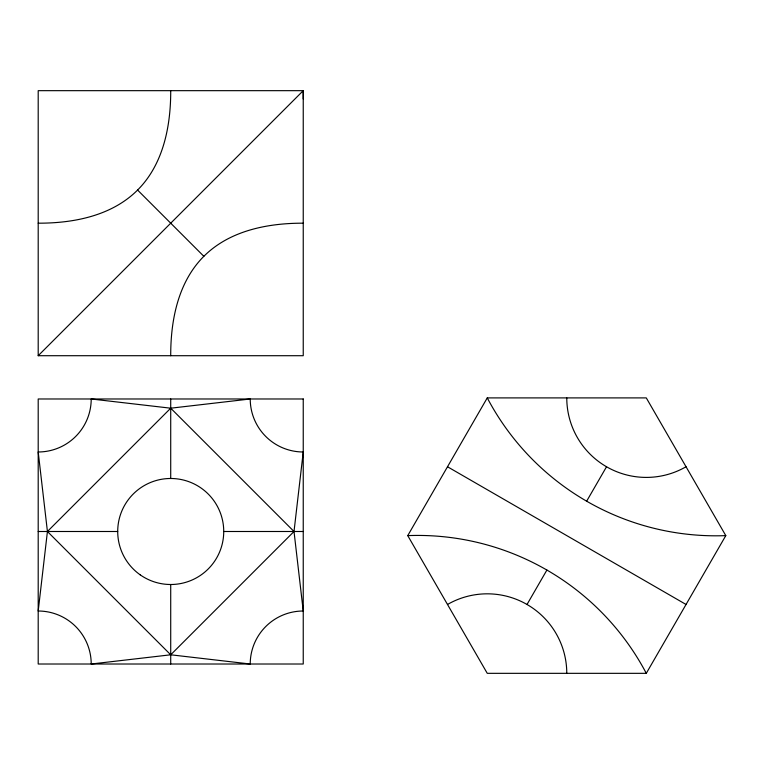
<?xml version="1.0" encoding="UTF-8"?>
<svg xmlns="http://www.w3.org/2000/svg" width="764" height="764" viewBox="0 0 764 764"><rect width="100%" height="100%" fill="white"/><g stroke="black" fill="none" stroke-linecap="round" stroke-linejoin="round"><path stroke-width="1.15" d="M303.241 98.948L303.241 90.668L38.2 90.668L38.2 355.709L303.241 355.709L303.241 90.668L38.2 355.709M170.716 90.668C170.811 125.945 163.448 164.203 137.587 190.055C111.745 215.906 73.478 223.279 38.2 223.183M170.716 355.709C170.63 320.422 177.993 282.164 203.854 256.312C229.697 230.461 267.963 223.098 303.241 223.183M407.747 535.621L487.26 397.901L646.287 397.901L725.8 535.621L646.287 673.332L487.26 673.332L407.747 535.621A258.413 258.413 0 0 1 646.287 673.332M527.017 604.477L546.9 570.049M586.656 501.184L606.53 466.756M38.2 531.496L117.713 531.496M223.728 531.496L303.241 531.496M447.503 466.756L686.043 604.477M137.587 190.055L203.854 256.312M170.716 398.98L170.716 478.484M170.716 584.508L170.716 664.011M447.503 604.477A79.513 79.513 0 0 1 566.773 673.332M686.043 466.756A79.513 79.513 0 0 1 566.773 397.901M725.8 535.621A258.413 258.413 0 0 1 487.26 397.901M47.425 531.496L38.2 611.009A53.012 53.012 0 0 1 91.212 664.011L170.716 654.796L250.229 664.011A53.012 53.012 0 0 1 303.241 611.009L294.016 531.496L303.241 451.982A53.012 53.012 0 0 1 250.229 398.98L170.716 408.196L91.212 398.98A53.012 53.012 0 0 1 38.2 451.982L47.425 531.496L170.716 654.796L294.016 531.496L170.716 408.196L47.425 531.496M303.241 398.98L38.2 398.98L38.2 664.011L303.241 664.011L303.241 398.98M140.194 574.834A53.012 53.012 0 0 0 223.518 536.261A53.012 53.012 0 0 0 148.445 483.392A53.012 53.012 0 0 0 140.194 574.834"/></g></svg>
